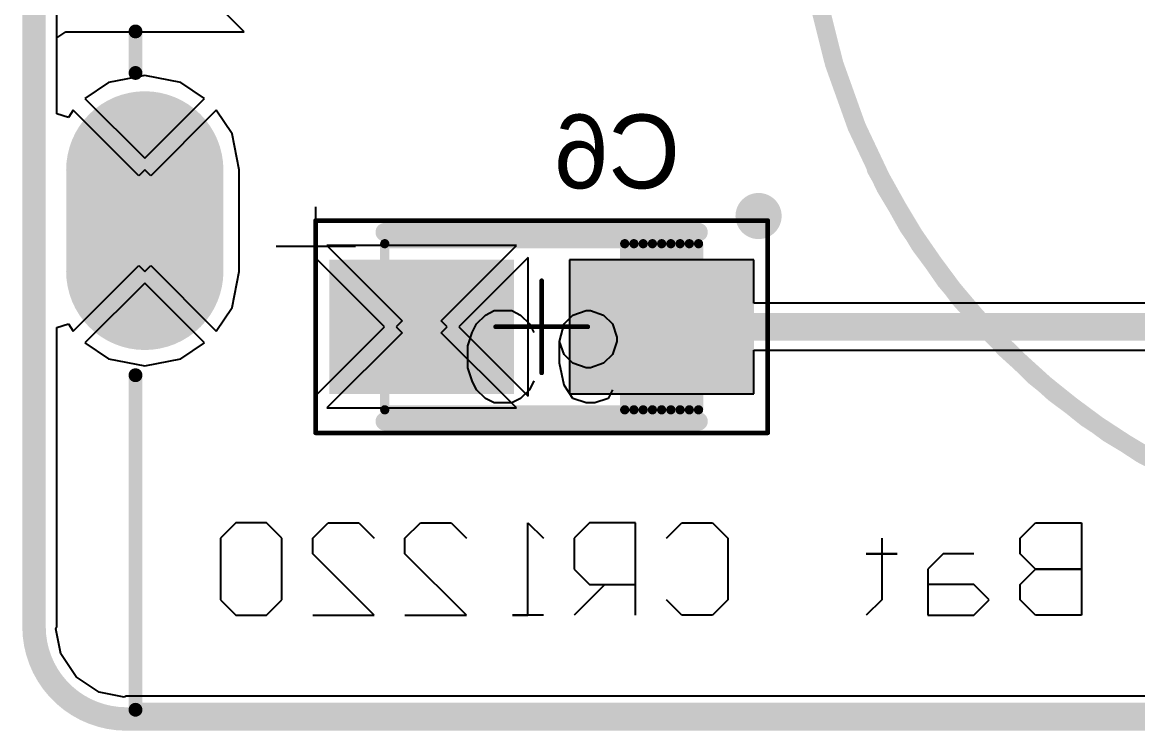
# Model space of a CAD drawing. Header units: millimetres. Extents: x 147.1 to 177.7, y 27.4 to 66.7.
# Drawn here: x 147.07 to 159.16, y 27.37 to 35.05 of the extents above; entities that cross this region are included whole.
import ezdxf

# ---------------------------------------------------------------- set-up
doc = ezdxf.new("R2010")
doc.units = ezdxf.units.MM
for name, color, linetype in [('BottomLayer', 5, 'Continuous'), ('BottomOverlay', 54, 'Continuous'), ('BottomPaste', 16, 'Continuous'), ('BottomSolder', 6, 'Continuous'), ('KeepOutLayer', 6, 'Continuous'), ('Mechanical1', 6, 'Continuous'), ('Mechanical15', 56, 'Continuous'), ('Mechanical6', 56, 'Continuous'), ('MultiLayer', 9, 'Continuous'), ('PadHoleLayer', 156, 'Continuous'), ('TopLayer', 1, 'Continuous'), ('TopOverlay', 2, 'Continuous'), ('TopSolder', 216, 'Continuous')]:
    doc.layers.add(name, color=color, linetype=linetype)

# ---------------------------------------------------------------- blocks, each defined once
blk = doc.blocks.new('A______104H_TDA0_R01_2')
at = {"layer": 'BottomLayer', "const_width": 1.5}
blk.add_lwpolyline([(0.1, 5.85), (0.1, 4.75)], dxfattribs=at)
at = {"layer": 'BottomLayer', "const_width": 0.75}
for points in [[(-0.275, 5.85, 1), (0.475, 5.85, 1)], [(-0.275, 4.75, 1), (0.475, 4.75, 1)]]:
    blk.add_lwpolyline(points, format="xyb", close=True, dxfattribs=at)
at = {"layer": 'BottomSolder', "const_width": 1.703}
blk.add_lwpolyline([(0.1, 5.85), (0.1, 4.75)], dxfattribs=at)
at = {"layer": 'BottomSolder', "const_width": 0.852}
for points in [[(-0.326, 5.85, 1), (0.526, 5.85, 1)], [(-0.326, 4.75, 1), (0.526, 4.75, 1)]]:
    blk.add_lwpolyline(points, format="xyb", close=True, dxfattribs=at)
at = {"layer": 'MultiLayer', "const_width": 1.5}
blk.add_lwpolyline([(0.1, 5.85), (0.1, 4.75)], dxfattribs=at)
at = {"layer": 'MultiLayer', "const_width": 0.75}
for points in [[(-0.275, 5.85, 1), (0.475, 5.85, 1)], [(-0.275, 4.75, 1), (0.475, 4.75, 1)]]:
    blk.add_lwpolyline(points, format="xyb", close=True, dxfattribs=at)
at = {"layer": 'PadHoleLayer', "const_width": 0.1}
blk.add_lwpolyline([(-0.05, 4.75), (-0.05, 5.85, -1), (0.25, 5.85), (0.25, 4.75, -1)], format="xyb", close=True, dxfattribs=at)
at = {"layer": 'TopLayer', "const_width": 1.5}
blk.add_lwpolyline([(0.1, 5.85), (0.1, 4.75)], dxfattribs=at)
at = {"layer": 'TopLayer', "const_width": 0.75}
for points in [[(-0.275, 5.85, 1), (0.475, 5.85, 1)], [(-0.275, 4.75, 1), (0.475, 4.75, 1)]]:
    blk.add_lwpolyline(points, format="xyb", close=True, dxfattribs=at)
at = {"layer": 'TopOverlay', "const_width": 0.15}
for points in [[(0, 6.9), (0, 7.35)], [(0, 0), (0, 3.625)], [(0, 0), (28.15, 0)]]:
    blk.add_lwpolyline(points, dxfattribs=at)
at = {"layer": 'TopOverlay', "const_width": 0.075}
for points in [[(-0.038, 7.35, 1), (0.037, 7.35, 1)], [(-0.038, 6.9, 1), (0.037, 6.9, 1)], [(-0.038, 3.625, 1), (0.037, 3.625, 1)], [(-0.038, 0, 1), (0.037, 0, 1)], [(-0.038, 0, 1), (0.037, 0, 1)]]:
    blk.add_lwpolyline(points, format="xyb", close=True, dxfattribs=at)
at = {"layer": 'TopSolder', "const_width": 1.703}
blk.add_lwpolyline([(0.1, 5.85), (0.1, 4.75)], dxfattribs=at)
at = {"layer": 'TopSolder', "const_width": 0.852}
for points in [[(-0.326, 5.85, 1), (0.526, 5.85, 1)], [(-0.326, 4.75, 1), (0.526, 4.75, 1)]]:
    blk.add_lwpolyline(points, format="xyb", close=True, dxfattribs=at)
blk = doc.blocks.new('CAPMP3216X180N__TANTAL_A__B_4')
at = {"layer": 'BottomLayer'}
for points in [[(-2.2, -0.625), (-0.4, -0.625), (-2.2, 0.625), (-0.4, 0.625)], [(0.4, -0.625), (2.2, -0.625), (0.4, 0.625), (2.2, 0.625)]]:
    blk.add_solid(points, dxfattribs=at)
at = {"layer": 'BottomOverlay'}
for p, q in [((2.447, -0.443), (2.447, -1.3)), ((2.875, -0.872), (2.018, -0.872))]:
    blk.add_line(p, q, dxfattribs=at)
at = {"layer": 'BottomOverlay', "const_width": 0.2}
for points in [[(1.7, 1.025), (-1.7, 1.025)], [(1.7, -1.025), (-1.7, -1.025)]]:
    blk.add_lwpolyline(points, dxfattribs=at)
at = {"layer": 'BottomOverlay'}
for points, const_width in [([(-1.75, 1.025, 1), (-1.65, 1.025, 1)], 0.1), ([(1.65, 1.025, 1), (1.75, 1.025, 1)], 0.1), ([(-2.225, -1.2, 1), (-2.475, -1.2, 1)], 0.25), ([(-1.75, -1.025, 1), (-1.65, -1.025, 1)], 0.1), ([(1.65, -1.025, 1), (1.75, -1.025, 1)], 0.1), ([(-2.538, -1.2, 1), (-2.413, -1.2, 1)], 0.125), ([(-2.287, -1.2, 1), (-2.163, -1.2, 1)], 0.125)]:
    blk.add_lwpolyline(points, format="xyb", close=True, dxfattribs=dict(at, const_width=const_width))
at = {"layer": 'BottomPaste'}
for points in [[(-2.175, -0.6), (-0.425, -0.6), (-2.175, 0.6), (-0.425, 0.6)], [(0.425, -0.6), (2.175, -0.6), (0.425, 0.6), (2.175, 0.6)]]:
    blk.add_solid(points, dxfattribs=at)
at = {"layer": 'BottomSolder'}
for points in [[(-2.302, -0.727), (-0.298, -0.727), (-2.302, 0.727), (-0.298, 0.727)], [(0.298, -0.727), (2.302, -0.727), (0.298, 0.727), (2.302, 0.727)]]:
    blk.add_solid(points, dxfattribs=at)
at = {"layer": 'Mechanical1'}
for p, q in [((2.447, -0.443), (2.447, -1.3)), ((2.875, -0.872), (2.018, -0.872))]:
    blk.add_line(p, q, dxfattribs=at)
at = {"layer": 'Mechanical1', "const_width": 0.1}
for points in [[(-1.7, 0.9), (-1.7, -0.9)], [(1.7, 0.9), (-1.7, 0.9)], [(-1.6, 0.9), (-1.6, -0.9)], [(-1.5, 0.9), (-1.5, -0.9)], [(-1.4, 0.9), (-1.4, -0.9)], [(-1.3, 0.9), (-1.3, -0.9)], [(-1.2, 0.9), (-1.2, -0.9)], [(-1.1, 0.9), (-1.1, -0.9)], [(-1, 0.9), (-1, -0.9)], [(-0.9, 0.9), (-0.9, -0.9)], [(1.7, 0.9), (1.7, -0.9)], [(1.7, -0.9), (-1.7, -0.9)]]:
    blk.add_lwpolyline(points, dxfattribs=at)
at = {"layer": 'Mechanical1', "const_width": 0.05}
for points in [[(-1.725, 0.9, 1), (-1.675, 0.9, 1)], [(-1.725, 0.9, 1), (-1.675, 0.9, 1)], [(-1.625, 0.9, 1), (-1.575, 0.9, 1)], [(-1.525, 0.9, 1), (-1.475, 0.9, 1)], [(-1.425, 0.9, 1), (-1.375, 0.9, 1)], [(-1.325, 0.9, 1), (-1.275, 0.9, 1)], [(-1.225, 0.9, 1), (-1.175, 0.9, 1)], [(-1.125, 0.9, 1), (-1.075, 0.9, 1)], [(-1.025, 0.9, 1), (-0.975, 0.9, 1)], [(-0.925, 0.9, 1), (-0.875, 0.9, 1)], [(1.675, 0.9, 1), (1.725, 0.9, 1)], [(1.675, 0.9, 1), (1.725, 0.9, 1)], [(-1.725, -0.9, 1), (-1.675, -0.9, 1)], [(-1.725, -0.9, 1), (-1.675, -0.9, 1)], [(-1.625, -0.9, 1), (-1.575, -0.9, 1)], [(-1.525, -0.9, 1), (-1.475, -0.9, 1)], [(-1.425, -0.9, 1), (-1.375, -0.9, 1)], [(-1.325, -0.9, 1), (-1.275, -0.9, 1)], [(-1.225, -0.9, 1), (-1.175, -0.9, 1)], [(-1.125, -0.9, 1), (-1.075, -0.9, 1)], [(-1.025, -0.9, 1), (-0.975, -0.9, 1)], [(-0.925, -0.9, 1), (-0.875, -0.9, 1)], [(1.675, -0.9, 1), (1.725, -0.9, 1)], [(1.675, -0.9, 1), (1.725, -0.9, 1)]]:
    blk.add_lwpolyline(points, format="xyb", close=True, dxfattribs=at)
at = {"layer": 'Mechanical15', "const_width": 0.05}
for points in [[(-2.45, 1.15), (-2.45, -1.15)], [(2.45, 1.15), (-2.45, 1.15)], [(2.45, 1.15), (2.45, -1.15)], [(0, 0.5), (0, 0.25)], [(0, 0.25), (0, -0.25)], [(0.5, 0), (-0.5, 0)], [(0, -0.25), (0, -0.5)], [(2.45, -1.15), (-2.45, -1.15)]]:
    blk.add_lwpolyline(points, dxfattribs=at)
at = {"layer": 'Mechanical15', "const_width": 0.025}
for points in [[(-2.462, 1.15, 1), (-2.437, 1.15, 1)], [(-2.462, 1.15, 1), (-2.437, 1.15, 1)], [(2.437, 1.15, 1), (2.462, 1.15, 1)], [(2.437, 1.15, 1), (2.462, 1.15, 1)], [(-0.012, 0.5, 1), (0.012, 0.5, 1)], [(-0.012, 0.25, 1), (0.012, 0.25, 1)], [(-0.012, 0.25, 1), (0.012, 0.25, 1)], [(-0.513, 0, 1), (-0.488, 0, 1)], [(0.487, 0, 1), (0.512, 0, 1)], [(-0.012, -0.25, 1), (0.012, -0.25, 1)], [(-0.012, -0.25, 1), (0.012, -0.25, 1)], [(-0.012, -0.5, 1), (0.012, -0.5, 1)], [(-2.462, -1.15, 1), (-2.437, -1.15, 1)], [(-2.462, -1.15, 1), (-2.437, -1.15, 1)], [(2.437, -1.15, 1), (2.462, -1.15, 1)], [(2.437, -1.15, 1), (2.462, -1.15, 1)]]:
    blk.add_lwpolyline(points, format="xyb", close=True, dxfattribs=at)
at = {"layer": 'Mechanical6'}
for p, q in [((-0.766, 0.682), (-0.719, 0.777)), ((-0.719, 0.777), (-0.576, 0.825)), ((-0.576, 0.825), (-0.481, 0.825)), ((-0.481, 0.825), (-0.338, 0.777)), ((-0.338, 0.777), (-0.243, 0.634)), ((0.133, 0.682), (0.229, 0.777)), ((0.229, 0.777), (0.324, 0.825)), ((0.324, 0.825), (0.514, 0.825)), ((0.514, 0.825), (0.61, 0.777)), ((0.61, 0.777), (0.705, 0.682)), ((-0.243, 0.634), (-0.195, 0.396)), ((0.086, 0.587), (0.133, 0.682)), ((0.705, 0.682), (0.752, 0.587)), ((0.752, 0.587), (0.8, 0.444)), ((-0.766, 0.301), (-0.671, 0.396)), ((-0.671, 0.396), (-0.528, 0.444)), ((-0.528, 0.444), (-0.481, 0.444)), ((-0.481, 0.444), (-0.338, 0.396)), ((-0.338, 0.396), (-0.243, 0.301)), ((-0.195, 0.396), (-0.195, 0.158)), ((0.8, 0.444), (0.8, 0.206)), ((-0.814, 0.158), (-0.766, 0.301)), ((-0.243, 0.301), (-0.195, 0.158)), ((-0.814, 0.111), (-0.814, 0.158)), ((-0.195, 0.158), (-0.243, -0.032)), ((0.8, 0.206), (0.752, 0.063)), ((-0.766, -0.032), (-0.814, 0.111)), ((0.133, -0.032), (0.086, 0.063)), ((0.752, 0.063), (0.705, -0.032)), ((-0.671, -0.127), (-0.766, -0.032)), ((-0.243, -0.032), (-0.338, -0.127)), ((0.229, -0.127), (0.133, -0.032)), ((0.705, -0.032), (0.61, -0.127)), ((-0.528, -0.175), (-0.671, -0.127)), ((-0.481, -0.175), (-0.528, -0.175)), ((-0.338, -0.127), (-0.481, -0.175)), ((0.324, -0.175), (0.229, -0.127)), ((0.514, -0.175), (0.324, -0.175)), ((0.61, -0.127), (0.514, -0.175))]:
    blk.add_line(p, q, dxfattribs=at)
blk = doc.blocks.new('S8411_45R_B_36')
at = {"layer": 'BottomOverlay', "const_width": 0.2}
blk.add_lwpolyline([(3.302, 6.623, -0.619422), (3.29, -6.628)], format="xyb", dxfattribs=at)
at = {"layer": 'BottomOverlay', "const_width": 0.1}
blk.add_lwpolyline([(3.24, -6.628, 1), (3.34, -6.628, 1)], format="xyb", close=True, dxfattribs=at)
at = {"layer": 'Mechanical15', "const_width": 0.2}
blk.add_lwpolyline([(7.4, 0, 1), (-7.4, 0, 1)], format="xyb", close=True, dxfattribs=at)

msp = doc.modelspace()

# ---------------------------------------------------------------- linework, layer by layer
at = {"layer": 'BottomLayer'}
for p, q in [((147.446, 34.058), (147.446, 65.25)), ((148.4, 34.474), (148.008, 34.396)), ((148.792, 34.396), (148.4, 34.474)), ((148.008, 34.396), (147.752, 34.225)), ((149.048, 34.225), (148.792, 34.396)), ((147.752, 34.225), (148.4, 33.577)), ((148.4, 33.577), (149.048, 34.225)), ((147.625, 34.098), (147.573, 34.019)), ((148.336, 33.386), (147.625, 34.098)), ((149.175, 34.098), (148.464, 33.386)), ((149.346, 33.842), (149.175, 34.098)), ((147.573, 34.019), (147.446, 34.058)), ((149.424, 33.45), (149.346, 33.842)), ((148.4, 33.45), (148.336, 33.386)), ((148.464, 33.386), (148.4, 33.45)), ((149.424, 32.35), (149.424, 33.45)), ((152.427, 32.629), (150.373, 32.629)), ((150.373, 32.629), (151.189, 31.814)), ((151.611, 31.814), (152.427, 32.629)), ((147.625, 31.702), (148.336, 32.414)), ((148.336, 32.414), (148.4, 32.35)), ((148.4, 32.35), (148.464, 32.414)), ((148.464, 32.414), (149.175, 31.702)), ((150.998, 31.75), (150.246, 32.502)), ((150.246, 32.502), (150.246, 30.998)), ((152.554, 32.502), (151.802, 31.75)), ((152.554, 30.998), (152.554, 32.502)), ((155, 32.475), (153, 32.475)), ((153, 32.475), (153, 31.025)), ((155, 32.005), (155, 32.475)), ((149.346, 31.958), (149.424, 32.35)), ((148.4, 32.223), (147.752, 31.575)), ((149.048, 31.575), (148.4, 32.223)), ((149.175, 31.702), (149.346, 31.958)), ((159.344, 32.005), (155, 32.005)), ((151.189, 31.814), (151.125, 31.75)), ((151.675, 31.75), (151.611, 31.814)), ((147.446, 31.742), (147.573, 31.781)), ((147.446, 28.5), (147.446, 31.742)), ((147.573, 31.781), (147.625, 31.702)), ((150.246, 30.998), (150.998, 31.75)), ((151.189, 31.686), (150.373, 30.871)), ((151.125, 31.75), (151.189, 31.686)), ((151.611, 31.686), (151.675, 31.75)), ((152.427, 30.871), (151.611, 31.686)), ((151.802, 31.75), (152.554, 30.998)), ((147.752, 31.575), (148.008, 31.404)), ((148.792, 31.404), (149.048, 31.575)), ((155, 31.025), (155, 31.495)), ((155, 31.495), (159.45, 31.495)), ((148.008, 31.404), (148.4, 31.326)), ((148.4, 31.326), (148.792, 31.404)), ((153, 31.025), (155, 31.025)), ((150.373, 30.871), (152.427, 30.871)), ((147.437, 28.478), (147.446, 28.5)), ((147.491, 28.206), (147.437, 28.478)), ((147.657, 27.957), (147.491, 28.206)), ((147.906, 27.791), (147.657, 27.957)), ((148.178, 27.737), (147.906, 27.791)), ((148.2, 27.746), (148.178, 27.737)), ((176.55, 27.746), (148.2, 27.746))]:
    msp.add_line(p, q, dxfattribs=at)
at = {"layer": 'BottomLayer', "const_width": 0.3}
msp.add_lwpolyline([(154, 31.75), (159.45, 31.75)], dxfattribs=at)
at = {"layer": 'BottomLayer', "const_width": 0.15}
msp.add_lwpolyline([(153.925, 31.75, 1), (154.075, 31.75, 1)], format="xyb", close=True, dxfattribs=at)
at = {"layer": 'BottomOverlay'}
for p, q in [((149.386, 29.625), (149.22, 29.458)), ((149.72, 29.625), (149.386, 29.625)), ((149.886, 29.458), (149.72, 29.625)), ((150.219, 29.458), (150.386, 29.625)), ((150.386, 29.625), (150.719, 29.625)), ((150.719, 29.625), (150.886, 29.458)), ((151.219, 29.458), (151.386, 29.625)), ((151.386, 29.625), (151.719, 29.625)), ((151.719, 29.625), (151.885, 29.458)), ((152.552, 28.625), (152.552, 29.625)), ((152.552, 29.625), (152.719, 29.458)), ((153.218, 29.625), (153.052, 29.458)), ((153.718, 29.625), (153.218, 29.625)), ((153.718, 28.625), (153.718, 29.625)), ((154.051, 29.458), (154.218, 29.625)), ((154.218, 29.625), (154.551, 29.625)), ((154.551, 29.625), (154.718, 29.458)), ((157.884, 29.458), (158.05, 29.625)), ((158.05, 29.625), (158.55, 29.625)), ((158.55, 29.625), (158.55, 28.625)), ((149.22, 29.458), (149.22, 28.792)), ((149.886, 28.792), (149.886, 29.458)), ((150.219, 29.291), (150.219, 29.458)), ((151.219, 29.291), (151.219, 29.458)), ((153.052, 29.458), (153.052, 29.125)), ((154.718, 29.458), (154.718, 28.792)), ((156.384, 29.458), (156.384, 29.291)), ((157.884, 29.291), (157.884, 29.458)), ((150.886, 28.625), (150.219, 29.291)), ((151.885, 28.625), (151.219, 29.291)), ((156.551, 29.291), (156.217, 29.291)), ((156.217, 29.291), (156.384, 29.291)), ((156.384, 29.291), (156.551, 29.291)), ((156.384, 29.291), (156.384, 28.792)), ((157.05, 29.291), (156.884, 29.125)), ((157.384, 29.291), (157.05, 29.291)), ((158.05, 29.125), (157.884, 29.291)), ((153.052, 29.125), (153.218, 28.958)), ((156.884, 29.125), (156.884, 28.625)), ((157.884, 28.958), (158.05, 29.125)), ((158.05, 29.125), (158.55, 29.125)), ((158.55, 29.125), (158.05, 29.125)), ((153.385, 28.958), (153.052, 28.625)), ((153.218, 28.958), (153.718, 28.958)), ((157.384, 28.958), (156.884, 28.958)), ((157.55, 28.792), (157.384, 28.958)), ((157.884, 28.792), (157.884, 28.958)), ((149.22, 28.792), (149.386, 28.625)), ((149.72, 28.625), (149.886, 28.792)), ((154.218, 28.625), (154.051, 28.792)), ((154.718, 28.792), (154.551, 28.625)), ((156.384, 28.792), (156.217, 28.625)), ((157.384, 28.625), (157.55, 28.792)), ((158.05, 28.625), (157.884, 28.792)), ((149.386, 28.625), (149.72, 28.625)), ((150.219, 28.625), (150.886, 28.625)), ((151.219, 28.625), (151.885, 28.625)), ((152.719, 28.625), (152.385, 28.625)), ((152.385, 28.625), (152.552, 28.625)), ((154.551, 28.625), (154.218, 28.625)), ((156.884, 28.625), (157.384, 28.625)), ((158.55, 28.625), (158.05, 28.625))]:
    msp.add_line(p, q, dxfattribs=at)
at = {"layer": 'KeepOutLayer', "const_width": 0.254}
for points in [[(147.2, 28.5), (147.2, 65.25)], [(148.2, 27.5), (176.55, 27.5)]]:
    msp.add_lwpolyline(points, dxfattribs=at)
at = {"layer": 'KeepOutLayer', "const_width": 0.127}
for points in [[(147.137, 28.5, 1), (147.264, 28.5, 1)], [(147.137, 28.5, 1), (147.264, 28.5, 1)], [(148.137, 27.5, 1), (148.264, 27.5, 1)], [(148.137, 27.5, 1), (148.264, 27.5, 1)]]:
    msp.add_lwpolyline(points, format="xyb", close=True, dxfattribs=at)
at = {"layer": 'KeepOutLayer', "const_width": 0.254}
msp.add_lwpolyline([(148.2, 27.5, -0.414214), (147.2, 28.5)], format="xyb", dxfattribs=at)
at = {"layer": 'TopLayer'}
for p, q in [((149.477, 34.946), (148.786, 35.636)), ((147.446, 34.882), (147.546, 34.946)), ((147.546, 34.946), (147.573, 34.946)), ((147.573, 34.946), (149.477, 34.946)), ((147.446, 34.058), (147.446, 34.882)), ((148.4, 34.474), (148.008, 34.396)), ((148.792, 34.396), (148.4, 34.474)), ((148.008, 34.396), (147.752, 34.225)), ((149.048, 34.225), (148.792, 34.396)), ((147.752, 34.225), (148.4, 33.577)), ((148.4, 33.577), (149.048, 34.225)), ((147.625, 34.098), (147.573, 34.019)), ((148.336, 33.386), (147.625, 34.098)), ((149.175, 34.098), (148.464, 33.386)), ((149.346, 33.842), (149.175, 34.098)), ((147.573, 34.019), (147.446, 34.058)), ((149.424, 33.45), (149.346, 33.842)), ((148.4, 33.45), (148.336, 33.386)), ((148.464, 33.386), (148.4, 33.45)), ((149.424, 32.35), (149.424, 33.45)), ((147.625, 31.702), (148.336, 32.414)), ((148.336, 32.414), (148.4, 32.35)), ((148.4, 32.35), (148.464, 32.414)), ((148.464, 32.414), (149.175, 31.702)), ((149.346, 31.958), (149.424, 32.35)), ((148.4, 32.223), (147.752, 31.575)), ((149.048, 31.575), (148.4, 32.223)), ((149.175, 31.702), (149.346, 31.958)), ((147.446, 31.742), (147.573, 31.781)), ((147.446, 28.5), (147.446, 31.742)), ((147.573, 31.781), (147.625, 31.702)), ((147.752, 31.575), (148.008, 31.404)), ((148.792, 31.404), (149.048, 31.575)), ((148.008, 31.404), (148.4, 31.326)), ((148.4, 31.326), (148.792, 31.404)), ((147.437, 28.478), (147.446, 28.5)), ((147.491, 28.206), (147.437, 28.478)), ((147.657, 27.957), (147.491, 28.206)), ((147.906, 27.791), (147.657, 27.957)), ((148.178, 27.737), (147.906, 27.791)), ((148.2, 27.746), (148.178, 27.737)), ((176.55, 27.746), (148.2, 27.746))]:
    msp.add_line(p, q, dxfattribs=at)

# ---------------------------------------------------------------- block references
msp.add_blockref('A______104H_TDA0_R01_2', (148.3, 27.6))
for name, p, rotation in [('S8411_45R_B_36', (162.95, 36.75), 270), ('CAPMP3216X180N__TANTAL_A__B_4', (152.7, 31.75), 180)]:
    msp.add_blockref(name, p, dxfattribs=dict(rotation=rotation))

# ---------------------------------------------------------------- texts
at = {"layer": 'BottomOverlay', "text_generation_flag": 2}
msp.add_text('C6', height=0.8, dxfattribs=at).set_placement((154.2, 33.25))

doc.saveas('drawing.dxf')
